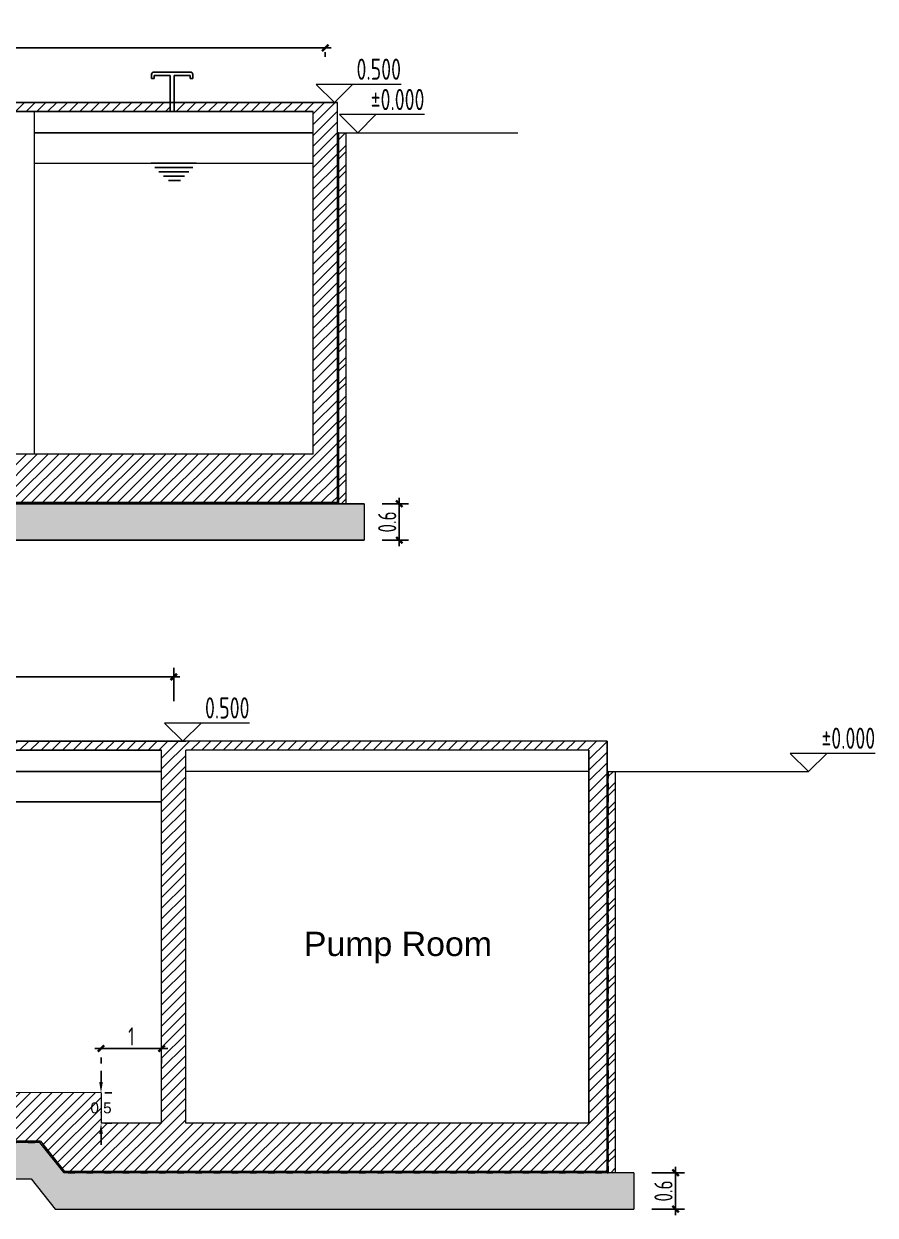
# Model space of a CAD drawing. Header units: metres. Extents: x 64 to 364, y 186 to 335.
# Drawn here: x 349.92 to 363.97, y 235.76 to 255.42 of the extents above; entities that cross this region are included whole.
import ezdxf
from ezdxf.enums import TextEntityAlignment as Align

# ---------------------------------------------------------------- set-up
doc = ezdxf.new("R2010")
doc.units = ezdxf.units.M
doc.header["$MEASUREMENT"] = 0
for name, color, linetype in [('beam', 3, 'Continuous'), ('COLUMNS', 210, 'Continuous'), ('Conc Block', 253, 'Continuous'), ('HATCH', 252, 'Continuous'), ('Isolation', 30, 'Continuous'), ('PC', 8, 'Continuous'), ('RC', 1, 'Continuous'), ('Water', 4, 'Continuous'), ('YQ_AXIS', 3, 'Continuous'), ('YQ_DIM', 3, 'Continuous'), ('YQ_ELEV', 200, 'Continuous')]:
    doc.layers.add(name, color=color, linetype=linetype)
doc.styles.get("Standard").update_dxf_attribs({"font": 'arial.ttf'})
doc.styles.add('YQ_DIM', font='SUPEROS.SHX', dxfattribs={"width": 0.8, "bigfont": 'HZDX.SHX'})
doc.styles.add('YQ_ELEV', font='SUPEROS.SHX', dxfattribs={"width": 0.8, "bigfont": 'HZDX.SHX'})
doc.dimstyles.get("Standard").update_dxf_attribs({"dimtxt": 0.18, "dimasz": 0.18, "dimexe": 0.18, "dimexo": 0.0625, "dimgap": 0.09, "dimtad": 0, "dimtih": 1, "dimtoh": 1, "dimdec": 4, "dimzin": 0, "dimdsep": 46, "dimtxsty": 'Standard', "dimcen": 0.09, "dimadec": 0, "dimazin": 0, "dimtfac": 1, "dimtdec": 4, "dimtofl": 0, "dimtmove": 0, "dimatfit": 3, "dimfxl": 1, "dimtolj": 1, "dimtzin": 0, "dimarcsym": 0})
doc.dimstyles.new('yqm0_100', dxfattribs={"dimscale": 0.1, "dimtxt": 3, "dimasz": 1, "dimexe": 1.5, "dimexo": 3, "dimgap": 0.5, "dimtad": 1, "dimdec": 3, "dimdsep": 46, "dimtxsty": 'YQ_DIM', "dimblk": 'YQTICK', "dimcen": 0, "dimclrd": 256, "dimclre": 256, "dimclrt": 7, "dimadec": 1, "dimazin": 2, "dimtfac": 1, "dimtdec": 4, "dimtix": 1, "dimtmove": 2, "dimatfit": 2, "dimfxl": 1, "dimtolj": 1, "dimtzin": 0, "dimarcsym": 0})

# ---------------------------------------------------------------- blocks, each defined once
blk = doc.blocks.new('*U59')
at = {"layer": 'Isolation'}
blk.add_hatch(color=256, dxfattribs=at).paths.add_polyline_path([(0, 0.02), (0.106, 0.02), (0.106, 0), (0, 0)])
blk.add_lwpolyline([(0.106, 0), (0, 0), (0, 0.02), (0.106, 0.02)], close=True, dxfattribs=at)
blk = doc.blocks.new('*U60')
at = {"layer": 'YQ_AXIS', "color": 0, "linetype": 'ByBlock', "lineweight": -2, "transparency": 16777216}
for p in [(313.269, 236.96), (313.569, 236.96), (313.869, 236.96), (314.169, 236.96), (314.469, 236.96), (314.769, 236.96), (315.069, 236.96), (315.369, 236.96), (315.669, 236.96), (315.969, 236.96), (316.269, 236.96), (316.569, 236.96), (316.869, 236.96), (317.169, 236.96), (317.469, 236.96), (317.769, 236.96), (318.069, 236.96), (318.369, 236.96), (318.669, 236.96), (318.969, 236.96), (319.269, 236.96), (319.569, 236.96), (319.869, 236.96), (320.169, 236.96), (320.469, 236.96), (320.769, 236.96), (321.069, 236.96), (321.369, 236.96), (321.669, 236.96), (321.969, 236.96), (322.269, 236.96), (322.569, 236.96), (322.869, 236.96), (323.169, 236.96), (323.469, 236.96), (323.769, 236.96), (324.069, 236.96), (324.369, 236.96), (324.669, 236.96), (324.969, 236.96), (325.269, 236.96), (325.569, 236.96), (325.869, 236.96), (326.169, 236.96), (326.469, 236.96), (326.769, 236.96), (327.069, 236.96), (327.369, 236.96), (327.669, 236.96), (327.969, 236.96), (328.269, 236.96), (328.569, 236.96), (329.229, 236.46), (329.529, 236.46), (329.829, 236.46), (330.129, 236.46), (330.429, 236.46), (330.729, 236.46), (331.029, 236.46), (331.329, 236.46), (331.629, 236.46), (331.929, 236.46), (332.229, 236.46), (332.529, 236.46), (332.829, 236.46), (333.129, 236.46), (333.429, 236.46), (333.729, 236.46), (334.029, 236.46), (334.329, 236.46), (334.629, 236.46), (334.929, 236.46), (335.229, 236.46), (335.529, 236.46), (335.829, 236.46), (336.129, 236.46), (336.429, 236.46), (336.729, 236.46), (337.029, 236.46), (337.329, 236.46), (337.629, 236.46), (337.929, 236.46)]:
    blk.add_blockref('*U59', p, dxfattribs=at)
at = {"layer": 'YQ_AXIS', "color": 0, "linetype": 'ByBlock', "lineweight": -2, "transparency": 16777216, "rotation": 308.6598082541028}
for p in [(328.828, 236.875), (329.016, 236.641)]:
    blk.add_blockref('*U59', p, dxfattribs=at)
blk = doc.blocks.new('YQTICK')
blk.add_line((-1, 0), (1, 0))
at = {"const_width": 0.4}
blk.add_lwpolyline([(0.53, 0.53), (-0.53, -0.53)], dxfattribs=at)
blk = doc.blocks.new('*D225')
at = {"layer": 'Defpoints', "color": 0, "lineweight": 9, "transparency": 16777216}
for p in [(351.194, 238.563), (351.194, 238.51), (352.194, 238.563)]:
    blk.add_point(p, dxfattribs=at)
at = {"layer": 'YQ_AXIS', "lineweight": -2, "transparency": 16777216}
for p, q in [((352.094, 238.51), (351.294, 238.51)), ((351.194, 238.263), (351.194, 238.36)), ((352.194, 238.263), (352.194, 238.36))]:
    blk.add_line(p, q, dxfattribs=at)
at = {"layer": 'YQ_AXIS', "lineweight": -2, "transparency": 16777216, "xscale": 0.1, "yscale": 0.1, "zscale": 0.1, "rotation": 180}
blk.add_blockref('YQTICK', (351.194, 238.51), dxfattribs=at)
at = {"layer": 'YQ_AXIS', "lineweight": -2, "transparency": 16777216, "xscale": 0.1, "yscale": 0.1, "zscale": 0.1}
blk.add_blockref('YQTICK', (352.194, 238.51), dxfattribs=at)
at = {"layer": 'YQ_AXIS', "color": 7, "lineweight": 9, "transparency": 16777216, "insert": (351.694, 238.71), "char_height": 0.3, "attachment_point": 5, "style": 'YQ_DIM'}
blk.add_mtext('\\A1;1', dxfattribs=at)
blk = doc.blocks.new('*D226')
at = {"layer": 'Defpoints', "color": 0, "lineweight": 9, "transparency": 16777216}
for p in [(351.194, 237.78), (351.194, 237.28), (351.194, 237.28)]:
    blk.add_point(p, dxfattribs=at)
at = {"layer": 'YQ_AXIS', "color": 0, "lineweight": -2, "transparency": 16777216}
for p, q in [((351.194, 237.96), (351.194, 238.14)), ((351.256, 237.78), (351.374, 237.78)), ((351.256, 237.28), (351.374, 237.28)), ((351.194, 237.1), (351.194, 236.92))]:
    blk.add_line(p, q, dxfattribs=at)
at = {"layer": 'YQ_AXIS', "color": 0, "lineweight": 9, "transparency": 16777216}
for points in [[(351.164, 237.96), (351.224, 237.96), (351.194, 237.78)], [(351.164, 237.1), (351.224, 237.1), (351.194, 237.28)]]:
    blk.add_solid(points, dxfattribs=at)
at = {"layer": 'YQ_AXIS', "color": 0, "lineweight": 9, "transparency": 16777216, "insert": (351.194, 237.53), "char_height": 0.18, "attachment_point": 5}
blk.add_mtext('\\A1;0.5', dxfattribs=at)
blk = doc.blocks.new('*U232')
at = {"layer": 'Isolation'}
blk.add_hatch(color=256, dxfattribs=at).paths.add_polyline_path([(-0.01, -0.053), (-0.01, 0.053), (0.01, 0.053), (0.01, -0.053)])
blk.add_lwpolyline([(0.01, 0.053), (0.01, -0.053), (-0.01, -0.053), (-0.01, 0.053)], close=True, dxfattribs=at)
blk = doc.blocks.new('*U233')
at = {"layer": 'HATCH', "color": 0, "linetype": 'ByBlock', "lineweight": -2, "transparency": 16777216}
for p in [(0, 6.014), (0, 5.814), (0, 5.613), (0, 5.413), (0, 5.212), (0, 5.012), (0, 4.811), (0, 4.611), (0, 4.41), (0, 4.21), (0, 4.009), (0, 3.809), (0, 3.608), (0, 3.408), (0, 3.207), (0, 3.007), (0, 2.807), (0, 2.606), (0, 2.406), (0, 2.205), (0, 2.005), (0, 1.804), (0, 1.604), (0, 1.403), (0, 1.203), (0, 1.002), (0, 0.802), (0, 0.601), (0, 0.401), (0, 0.2), (0, 0)]:
    blk.add_blockref('*U232', p, dxfattribs=at)
blk = doc.blocks.new('*U236')
at = {"layer": 'Isolation'}
blk.add_hatch(color=256, dxfattribs=at).paths.add_polyline_path([(0.01, 0.053), (0.01, -0.053), (-0.01, -0.053), (-0.01, 0.053)])
blk.add_lwpolyline([(-0.01, -0.053), (-0.01, 0.053), (0.01, 0.053), (0.01, -0.053)], close=True, dxfattribs=at)
blk = doc.blocks.new('*U237')
at = {"layer": 'HATCH', "color": 0, "linetype": 'ByBlock', "lineweight": -2, "transparency": 16777216}
for p in [(0, 6.514), (0, 6.317), (0, 6.119), (0, 5.922), (0, 5.724), (0, 5.527), (0, 5.33), (0, 5.132), (0, 4.935), (0, 4.737), (0, 4.54), (0, 4.343), (0, 4.145), (0, 3.948), (0, 3.75), (0, 3.553), (0, 3.356), (0, 3.158), (0, 2.961), (0, 2.764), (0, 2.566), (0, 2.369), (0, 2.171), (0, 1.974), (0, 1.777), (0, 1.579), (0, 1.382), (0, 1.184), (0, 0.987), (0, 0.79), (0, 0.592), (0, 0.395), (0, 0.197), (0, 0)]:
    blk.add_blockref('*U236', p, dxfattribs=at)
blk = doc.blocks.new('*D265')
at = {"layer": 'Defpoints', "color": 0, "lineweight": 9, "transparency": 16777216}
for p in [(334.894, 255.25), (354.894, 255.25), (354.894, 255.021)]:
    blk.add_point(p, dxfattribs=at)
at = {"layer": 'YQ_DIM', "lineweight": -2, "transparency": 16777216}
for p, q in [((334.994, 255.021), (354.794, 255.021)), ((334.894, 254.95), (334.894, 254.871)), ((354.894, 254.95), (354.894, 254.871))]:
    blk.add_line(p, q, dxfattribs=at)
at = {"layer": 'YQ_DIM', "lineweight": -2, "transparency": 16777216, "xscale": 0.1, "yscale": 0.1, "zscale": 0.1, "rotation": 180}
blk.add_blockref('YQTICK', (334.894, 255.021), dxfattribs=at)
at = {"layer": 'YQ_DIM', "lineweight": -2, "transparency": 16777216, "xscale": 0.1, "yscale": 0.1, "zscale": 0.1}
blk.add_blockref('YQTICK', (354.894, 255.021), dxfattribs=at)
at = {"layer": 'YQ_DIM', "color": 7, "lineweight": 9, "transparency": 16777216, "insert": (344.894, 255.221), "char_height": 0.3, "attachment_point": 5, "style": 'YQ_DIM'}
blk.add_mtext('\\A1;20', dxfattribs=at)
blk = doc.blocks.new('*D269')
at = {"layer": 'Defpoints', "color": 0, "lineweight": 9, "transparency": 16777216}
for p in [(352.394, 244.642), (334.894, 243.942), (352.394, 243.942)]:
    blk.add_point(p, dxfattribs=at)
at = {"layer": 'YQ_DIM', "lineweight": -2, "transparency": 16777216}
for p, q in [((334.894, 244.242), (334.894, 244.792)), ((352.394, 244.242), (352.394, 244.792)), ((334.994, 244.642), (352.294, 244.642))]:
    blk.add_line(p, q, dxfattribs=at)
at = {"layer": 'YQ_DIM', "lineweight": -2, "transparency": 16777216, "xscale": 0.1, "yscale": 0.1, "zscale": 0.1, "rotation": 180}
blk.add_blockref('YQTICK', (334.894, 244.642), dxfattribs=at)
at = {"layer": 'YQ_DIM', "lineweight": -2, "transparency": 16777216, "xscale": 0.1, "yscale": 0.1, "zscale": 0.1}
blk.add_blockref('YQTICK', (352.394, 244.642), dxfattribs=at)
at = {"layer": 'YQ_DIM', "color": 7, "lineweight": 9, "transparency": 16777216, "insert": (343.644, 244.842), "char_height": 0.3, "attachment_point": 5, "style": 'YQ_DIM'}
blk.add_mtext('\\A1;17.5', dxfattribs=at)
blk = doc.blocks.new('*D278')
at = {"layer": 'Defpoints', "color": 0, "lineweight": 9, "transparency": 16777216}
for p in [(355.534, 247.499), (355.534, 246.899), (356.116, 246.899)]:
    blk.add_point(p, dxfattribs=at)
at = {"layer": 'YQ_DIM', "lineweight": -2, "transparency": 16777216}
for p, q in [((355.834, 247.499), (356.266, 247.499)), ((356.116, 247.399), (356.116, 246.999)), ((355.834, 246.899), (356.266, 246.899))]:
    blk.add_line(p, q, dxfattribs=at)
at = {"layer": 'YQ_DIM', "lineweight": -2, "transparency": 16777216, "xscale": 0.1, "yscale": 0.1, "zscale": 0.1}
for p, rotation in [((356.116, 247.499), 90), ((356.116, 246.899), 270)]:
    blk.add_blockref('YQTICK', p, dxfattribs=dict(at, rotation=rotation))
at = {"layer": 'YQ_DIM', "color": 7, "lineweight": 9, "transparency": 16777216, "insert": (355.916, 247.199), "char_height": 0.3, "attachment_point": 5, "rotation": 90, "style": 'YQ_DIM'}
blk.add_mtext('\\A1;0.6', dxfattribs=at)
blk = doc.blocks.new('*D279')
at = {"layer": 'Defpoints', "color": 0, "lineweight": 9, "transparency": 16777216}
for p in [(359.984, 236.46), (359.984, 235.86), (360.674, 235.86)]:
    blk.add_point(p, dxfattribs=at)
at = {"layer": 'YQ_DIM', "lineweight": -2, "transparency": 16777216}
for p, q in [((360.284, 236.46), (360.824, 236.46)), ((360.674, 236.36), (360.674, 235.96)), ((360.284, 235.86), (360.824, 235.86))]:
    blk.add_line(p, q, dxfattribs=at)
at = {"layer": 'YQ_DIM', "lineweight": -2, "transparency": 16777216, "xscale": 0.1, "yscale": 0.1, "zscale": 0.1}
for p, rotation in [((360.674, 236.46), 90), ((360.674, 235.86), 270)]:
    blk.add_blockref('YQTICK', p, dxfattribs=dict(at, rotation=rotation))
at = {"layer": 'YQ_DIM', "color": 7, "lineweight": 9, "transparency": 16777216, "insert": (360.474, 236.16), "char_height": 0.3, "attachment_point": 5, "rotation": 90, "style": 'YQ_DIM'}
blk.add_mtext('\\A1;0.6', dxfattribs=at)

msp = doc.modelspace()

# ---------------------------------------------------------------- hatches: boundary and pattern name
at = {"layer": 'HATCH', "lineweight": 9}
h = msp.add_hatch(dxfattribs=at)
h.set_pattern_fill('ANSI31', color=256)
h.paths.add_polyline_path([(359.5435, 236.4805), (359.5436, 243.5805), (352.5936, 243.5805), (349.4283, 243.5805), (349.4283, 243.4305), (352.1936, 243.4305), (352.1936, 237.2805), (351.1936, 237.2805), (351.1936, 237.7805), (335.0936, 237.8263), (335.0936, 243.4305), (337.8589, 243.4305), (337.8589, 243.5805), (334.6936, 243.5805), (334.6936, 236.9805), (350.1936, 236.9805), (350.5936, 236.4805)])
h.paths.add_polyline_path([(352.5936, 237.2805), (352.5936, 243.4305), (359.2436, 243.4305), (359.2436, 237.2805)], flags=16)
h.paths.add_polyline_path([(349.3589, 243.4305), (349.3589, 243.5805), (343.6783, 243.5805), (343.6783, 243.4305)], flags=17)
h.paths.add_polyline_path([(337.9283, 243.5805), (337.9283, 243.4305), (343.6089, 243.4305), (343.6089, 243.5805)], flags=17)
h.paths.add_polyline_path([(355.0936, 247.519), (355.0936, 254.119), (352.4033, 254.119), (352.4033, 253.969), (354.6936, 253.969), (354.6936, 248.319), (335.0936, 248.319), (335.0936, 253.969), (337.3839, 253.969), (337.3839, 254.119), (334.6936, 254.119), (334.6936, 247.519), (334.7997, 247.519)])
h.paths.add_polyline_path([(347.4283, 254.119), (347.4283, 253.969), (352.3339, 253.969), (352.3339, 254.119)], flags=17)
h.paths.add_polyline_path([(342.4283, 254.119), (342.4283, 253.969), (347.3589, 253.969), (347.3589, 254.119)], flags=17)
h.paths.add_polyline_path([(337.4533, 254.119), (337.4533, 253.969), (342.3589, 253.969), (342.3589, 254.119)], flags=17)
h.paths.add_polyline_path([(354.3971, 239.8184), (357.7027, 239.8184), (357.7027, 240.6427), (354.3971, 240.6427)], flags=8)
h = msp.add_hatch(dxfattribs=at)
h.set_pattern_fill('ANSI32', color=256, scale=0.6)
h.paths.add_polyline_path([(334.5536, 247.499), (334.6736, 247.499), (334.6736, 247.6051), (334.6736, 253.619), (334.5536, 253.619)])
h.paths.add_polyline_path([(355.2336, 253.619), (355.1136, 253.619), (355.1136, 253.513), (355.1136, 247.499), (355.2336, 247.499)])
h.paths.add_polyline_path([(334.5536, 236.9605), (334.6736, 236.9605), (334.6736, 237.0666), (334.6736, 243.0805), (334.5536, 243.0805)])
h = msp.add_hatch(dxfattribs=at)
h.set_pattern_fill('AR-CONC', color=256)
h.paths.add_polyline_path([(354.8936, 247.499), (354.8406, 247.499), (334.8936, 247.499), (334.8936, 247.199), (354.8936, 247.199)])
h.paths.add_polyline_path([(355.5336, 247.499), (354.8936, 247.499), (354.8936, 247.199), (355.5336, 247.199)])
h.paths.add_polyline_path([(334.8936, 247.499), (334.2536, 247.499), (334.2536, 247.199), (334.8936, 247.199)])
h = msp.add_hatch(dxfattribs=at)
h.set_pattern_fill('AR-CONC', color=256, scale=0.05)
h.set_pattern_definition([(50, (0, 7e-13), (0.3586301, -0.03137607), [0.0375, -0.4125]), (355, (0, 7e-13), (-0.06937567, 0.37609607), [0.03, -0.33]), (100.45144, (0.0299, -0.0026), (0.28925442, 0.34472), [0.0318701, -0.35057106]), (46.1842, (0, 0.1), (0.53362067, -0.08275964), [0.05625, -0.61875]), (96.63564, (0.04447, 0.0931), (0.467331, 0.4870593), [0.0478052, -0.5258569]), (351.18416, (0, 0.1), (0.467331, 0.4870593), [0.045, -0.495]), (21, (0.05, 0.075), (0.29845353, -0.20130945), [0.0375, -0.4125]), (326, (0.05, 0.075), (0.12165767, 0.36257502), [0.03, -0.33]), (71.451445, (0.07487, 0.05822), (0.4201112, 0.16126558), [0.0318701, -0.35057106]), (37.5, (0, 7e-13), (0.006079928, 0.166446927), [0, -0.326, 0, -0.335, 0, -0.33125]), (7.5, (0, 7e-13), (0.13153477, 0.197205856), [0, -0.191, 0, -0.3185, 0, -0.12625]), (327.5, (-0.1115, 7e-13), (0.26691122, -0.011277436), [0, -0.125, 0, -0.39, 0, -0.5175]), (317.5, (-0.1615, 7e-13), (0.29159308, 0.05005249), [0, -0.1625, 0, -0.259, 0, -0.3675])])
h.paths.add_polyline_path([(355.5336, 247.499), (354.8936, 247.499), (354.8936, 246.899), (355.5336, 246.899)])
h.paths.add_polyline_path([(354.8936, 247.499), (354.8406, 247.499), (334.8936, 247.499), (334.8936, 246.899), (354.8936, 246.899)])
h.paths.add_polyline_path([(334.8936, 247.499), (334.2536, 247.499), (334.2536, 246.899), (334.8936, 246.899)])
h = msp.add_hatch(dxfattribs=at)
h.set_pattern_fill('ANSI32', color=256, scale=0.6)
h.paths.add_polyline_path([(359.6835, 243.0805), (359.5635, 243.0805), (359.5635, 242.9745), (359.5635, 236.4605), (359.6835, 236.4605)])
h = msp.add_hatch(dxfattribs=at)
h.set_pattern_fill('AR-CONC', color=256, scale=0.05)
h.set_pattern_definition([(50, (21.4242, 0), (0.3586301, -0.03137607), [0.0375, -0.4125]), (355, (21.4242, 0), (-0.06937567, 0.37609607), [0.03, -0.33]), (100.45144, (21.4541, -0.0026), (0.28925442, 0.34472), [0.0318701, -0.35057106]), (46.1842, (21.4242, 0.1), (0.53362067, -0.08275964), [0.05625, -0.61875]), (96.63564, (21.46867, 0.0931), (0.467331, 0.4870593), [0.0478052, -0.5258569]), (351.18416, (21.4242, 0.1), (0.467331, 0.4870593), [0.045, -0.495]), (21, (21.4742, 0.075), (0.29845353, -0.20130945), [0.0375, -0.4125]), (326, (21.4742, 0.075), (0.12165767, 0.36257502), [0.03, -0.33]), (71.45144, (21.49907, 0.05822), (0.4201112, 0.16126558), [0.0318701, -0.35057106]), (37.5, (21.4242, 0), (0.006079928, 0.166446927), [0, -0.326, 0, -0.335, 0, -0.33125]), (7.5, (21.4242, 0), (0.13153477, 0.197205856), [0, -0.191, 0, -0.3185, 0, -0.12625]), (327.5, (21.3127, 0), (0.26691122, -0.011277436), [0, -0.125, 0, -0.39, 0, -0.5175]), (317.5, (21.2627, 0), (0.29159308, 0.05005249), [0, -0.1625, 0, -0.259, 0, -0.3675])])
h.paths.add_polyline_path([(334.8936, 236.9605), (334.8936, 236.3605), (350.0398, 236.3605), (350.4398, 235.8605), (352.3936, 235.8605), (352.3936, 236.4605), (350.584, 236.4605), (350.184, 236.9605)])
h.paths.add_polyline_path([(334.6936, 236.3605), (334.8936, 236.3605), (334.8936, 236.9605), (334.6936, 236.9605), (334.2536, 236.9605), (334.2536, 236.3605)])
h.paths.add_polyline_path([(359.5435, 235.8605), (359.9835, 235.8605), (359.9835, 236.4605), (359.5435, 236.4605), (352.3936, 236.4605), (352.3936, 235.8605)])
at = {"layer": 'Isolation'}
for points in [[(349.9686, 247.519), (350.0747, 247.519), (350.0747, 247.499), (349.9686, 247.499)], [(350.1716, 247.519), (350.2777, 247.519), (350.2777, 247.499), (350.1716, 247.499)], [(350.3746, 247.519), (350.4807, 247.519), (350.4807, 247.499), (350.3746, 247.499)], [(350.5776, 247.519), (350.6837, 247.519), (350.6837, 247.499), (350.5776, 247.499)], [(350.7806, 247.519), (350.8867, 247.519), (350.8867, 247.499), (350.7806, 247.499)], [(350.9836, 247.519), (351.0897, 247.519), (351.0897, 247.499), (350.9836, 247.499)], [(351.1866, 247.519), (351.2927, 247.519), (351.2927, 247.499), (351.1866, 247.499)], [(351.3896, 247.519), (351.4957, 247.519), (351.4957, 247.499), (351.3896, 247.499)], [(351.5926, 247.519), (351.6987, 247.519), (351.6987, 247.499), (351.5926, 247.499)], [(351.7956, 247.519), (351.9017, 247.519), (351.9017, 247.499), (351.7956, 247.499)], [(351.9986, 247.519), (352.1047, 247.519), (352.1047, 247.499), (351.9986, 247.499)], [(352.2016, 247.519), (352.3077, 247.519), (352.3077, 247.499), (352.2016, 247.499)], [(352.4046, 247.519), (352.5107, 247.519), (352.5107, 247.499), (352.4046, 247.499)], [(352.6076, 247.519), (352.7137, 247.519), (352.7137, 247.499), (352.6076, 247.499)], [(352.8106, 247.519), (352.9167, 247.519), (352.9167, 247.499), (352.8106, 247.499)], [(353.0136, 247.519), (353.1197, 247.519), (353.1197, 247.499), (353.0136, 247.499)], [(353.2166, 247.519), (353.3227, 247.519), (353.3227, 247.499), (353.2166, 247.499)], [(353.4196, 247.519), (353.5257, 247.519), (353.5257, 247.499), (353.4196, 247.499)], [(353.6226, 247.519), (353.7287, 247.519), (353.7287, 247.499), (353.6226, 247.499)], [(353.8256, 247.519), (353.9317, 247.519), (353.9317, 247.499), (353.8256, 247.499)], [(354.0286, 247.519), (354.1347, 247.519), (354.1347, 247.499), (354.0286, 247.499)], [(354.2316, 247.519), (354.3377, 247.519), (354.3377, 247.499), (354.2316, 247.499)], [(354.4346, 247.519), (354.5407, 247.519), (354.5407, 247.499), (354.4346, 247.499)], [(354.6376, 247.519), (354.7437, 247.519), (354.7437, 247.499), (354.6376, 247.499)], [(354.8406, 247.519), (354.9467, 247.519), (354.9467, 247.499), (354.8406, 247.499)]]:
    msp.add_hatch(color=256, dxfattribs=at).paths.add_polyline_path(points)

# ---------------------------------------------------------------- linework, layer by layer
for p, q in [((352.0279, 254.5161), (352.0279, 254.5808)), ((352.0696, 254.5645), (352.0696, 254.5161)), ((352.3339, 254.5645), (352.0696, 254.5645)), ((352.0699, 254.6228), (352.3686, 254.6228)), ((352.3339, 254.5645), (352.3339, 253.969)), ((352.6673, 254.6228), (352.3686, 254.6228)), ((352.4033, 254.5645), (352.4033, 253.969)), ((352.4033, 254.5645), (352.6675, 254.5645)), ((352.6675, 254.5645), (352.6675, 254.5161)), ((352.7093, 254.5161), (352.7093, 254.5808)), ((352.0696, 254.5161), (352.0279, 254.5161)), ((352.6675, 254.5161), (352.7093, 254.5161))]:
    msp.add_line(p, q)
at = {"lineweight": 9}
for p, q in [((355.0936, 253.619), (358.0721, 253.619)), ((359.5436, 243.0805), (362.8674, 243.0805))]:
    msp.add_line(p, q, dxfattribs=at)
for centre, start, end in [((352.0699, 254.5808), 90, 180), ((352.6673, 254.5808), 0, 90)]:
    msp.add_arc(centre, 0.042, start, end)
at = {"layer": 'beam'}
for p, q in [((350.0936, 253.619), (354.6936, 253.619)), ((346.5936, 243.0805), (352.1936, 243.0805))]:
    msp.add_line(p, q, dxfattribs=at)
at = {"layer": 'beam', "lineweight": 9}
msp.add_line((359.2436, 243.0805), (352.5936, 243.0805), dxfattribs=at)
at = {"layer": 'COLUMNS', "lineweight": 9}
msp.add_line((350.0936, 248.319), (350.0936, 253.969), dxfattribs=at)
at = {"layer": 'Conc Block', "lineweight": 9}
for p, q in [((355.1136, 253.619), (355.1136, 247.499)), ((355.2336, 253.619), (355.2336, 247.499))]:
    msp.add_line(p, q, dxfattribs=at)
at = {"layer": 'HATCH', "lineweight": 9}
for p, q in [((355.5336, 247.499), (355.5336, 246.899)), ((359.5635, 236.4605), (359.5635, 243.0805)), ((359.6835, 236.4605), (359.6835, 243.0805))]:
    msp.add_line(p, q, dxfattribs=at)
at = {"layer": 'Isolation'}
for points in [[(350.0747, 247.499), (349.9686, 247.499), (349.9686, 247.519), (350.0747, 247.519)], [(350.2777, 247.499), (350.1716, 247.499), (350.1716, 247.519), (350.2777, 247.519)], [(350.4807, 247.499), (350.3746, 247.499), (350.3746, 247.519), (350.4807, 247.519)], [(350.6837, 247.499), (350.5776, 247.499), (350.5776, 247.519), (350.6837, 247.519)], [(350.8867, 247.499), (350.7806, 247.499), (350.7806, 247.519), (350.8867, 247.519)], [(351.0897, 247.499), (350.9836, 247.499), (350.9836, 247.519), (351.0897, 247.519)], [(351.2927, 247.499), (351.1866, 247.499), (351.1866, 247.519), (351.2927, 247.519)], [(351.4957, 247.499), (351.3896, 247.499), (351.3896, 247.519), (351.4957, 247.519)], [(351.6987, 247.499), (351.5926, 247.499), (351.5926, 247.519), (351.6987, 247.519)], [(351.9017, 247.499), (351.7956, 247.499), (351.7956, 247.519), (351.9017, 247.519)], [(352.1047, 247.499), (351.9986, 247.499), (351.9986, 247.519), (352.1047, 247.519)], [(352.3077, 247.499), (352.2016, 247.499), (352.2016, 247.519), (352.3077, 247.519)], [(352.5107, 247.499), (352.4046, 247.499), (352.4046, 247.519), (352.5107, 247.519)], [(352.7137, 247.499), (352.6076, 247.499), (352.6076, 247.519), (352.7137, 247.519)], [(352.9167, 247.499), (352.8106, 247.499), (352.8106, 247.519), (352.9167, 247.519)], [(353.1197, 247.499), (353.0136, 247.499), (353.0136, 247.519), (353.1197, 247.519)], [(353.3227, 247.499), (353.2166, 247.499), (353.2166, 247.519), (353.3227, 247.519)], [(353.5257, 247.499), (353.4196, 247.499), (353.4196, 247.519), (353.5257, 247.519)], [(353.7287, 247.499), (353.6226, 247.499), (353.6226, 247.519), (353.7287, 247.519)], [(353.9317, 247.499), (353.8256, 247.499), (353.8256, 247.519), (353.9317, 247.519)], [(354.1347, 247.499), (354.0286, 247.499), (354.0286, 247.519), (354.1347, 247.519)], [(354.3377, 247.499), (354.2316, 247.499), (354.2316, 247.519), (354.3377, 247.519)], [(354.5407, 247.499), (354.4346, 247.499), (354.4346, 247.519), (354.5407, 247.519)], [(354.7437, 247.499), (354.6376, 247.499), (354.6376, 247.519), (354.7437, 247.519)], [(354.9467, 247.499), (354.8406, 247.499), (354.8406, 247.519), (354.9467, 247.519)]]:
    msp.add_lwpolyline(points, close=True, dxfattribs=at)
at = {"layer": 'PC'}
for p, q in [((355.5336, 247.499), (334.2536, 247.499)), ((355.5336, 246.899), (334.2536, 246.899))]:
    msp.add_line(p, q, dxfattribs=at)
at = {"layer": 'PC', "lineweight": 9}
msp.add_line((359.9835, 236.4605), (359.9835, 235.8605), dxfattribs=at)
for points in [[(359.9835, 236.4605), (359.5435, 236.4605), (350.584, 236.4605), (350.184, 236.9605), (334.6936, 236.9605), (334.2536, 236.9605)], [(334.2536, 236.3605), (334.6936, 236.3605), (350.0398, 236.3605), (350.4398, 235.8605), (359.5435, 235.8605), (359.9835, 235.8605)]]:
    msp.add_lwpolyline(points, dxfattribs=at)
at = {"layer": 'RC'}
for p, q in [((334.6936, 254.119), (355.0936, 254.119)), ((335.0936, 253.969), (354.6936, 253.969)), ((334.6936, 243.5805), (352.5936, 243.5805)), ((359.5436, 243.5805), (359.5435, 236.4805)), ((335.0936, 243.4305), (352.1936, 243.4305)), ((359.2436, 243.4305), (359.2436, 237.2805))]:
    msp.add_line(p, q, dxfattribs=at)
at = {"layer": 'RC', "lineweight": 9}
for p, q in [((355.0936, 247.519), (355.0936, 254.119)), ((354.6936, 248.319), (354.6936, 253.969)), ((354.6936, 248.319), (335.0936, 248.319)), ((355.0936, 247.519), (334.6936, 247.519)), ((352.1936, 243.5805), (352.1936, 243.5805)), ((359.5436, 243.5805), (352.5936, 243.5805)), ((352.5936, 243.5805), (352.5936, 243.5805)), ((352.1936, 237.2805), (352.1936, 243.4305)), ((352.5936, 237.2805), (352.5936, 243.4305)), ((359.2436, 243.4305), (352.5936, 243.4305)), ((351.1936, 237.7805), (335.0936, 237.8263)), ((351.1936, 237.7805), (351.1936, 237.2805)), ((352.1936, 237.2805), (351.1936, 237.2805)), ((359.2436, 237.2805), (352.5936, 237.2805)), ((350.1936, 236.9805), (334.6936, 236.9805)), ((350.1936, 236.9805), (350.5936, 236.4805)), ((359.5435, 236.4805), (350.5936, 236.4805))]:
    msp.add_line(p, q, dxfattribs=at)
at = {"layer": 'Water', "lineweight": 9}
msp.add_line((350.0936, 253.119), (354.6936, 253.119), dxfattribs=at)
at = {"layer": 'Water', "lineweight": -3}
for p, q in [((352.0192, 253.119), (352.7712, 253.119)), ((352.0192, 253.119), (352.7712, 253.119)), ((352.0838, 253.0472), (352.707, 253.0472)), ((352.0838, 253.0472), (352.707, 253.0472)), ((352.1484, 252.9753), (352.6429, 252.9753)), ((352.1484, 252.9753), (352.6429, 252.9753)), ((352.2233, 252.9035), (352.5714, 252.9035)), ((352.3093, 252.8316), (352.5038, 252.8316))]:
    msp.add_line(p, q, dxfattribs=at)
at = {"layer": 'Water'}
msp.add_line((346.5936, 242.5805), (352.1936, 242.5805), dxfattribs=at)
at = {"layer": 'YQ_ELEV', "lineweight": 9}
for points in [[(356.1436, 254.419), (354.7436, 254.419), (355.0436, 254.119), (355.3436, 254.419)], [(356.5304, 253.919), (355.1304, 253.919), (355.4304, 253.619), (355.7304, 253.919)], [(353.6436, 243.8805), (352.2436, 243.8805), (352.5436, 243.5805), (352.8436, 243.8805)], [(363.9674, 243.3805), (362.5674, 243.3805), (362.8674, 243.0805), (363.1674, 243.3805)]]:
    msp.add_lwpolyline(points, dxfattribs=at)

# ---------------------------------------------------------------- block references
at = {"layer": 'HATCH', "lineweight": 9}
for name, p in [('*U233', (355.1036, 247.5521)), ('*U237', (359.5535, 236.5135))]:
    msp.add_blockref(name, p, dxfattribs=at)
at = {"layer": 'YQ_AXIS', "lineweight": 9}
msp.add_blockref('*U60', (21.4242, 0), dxfattribs=at)

# ---------------------------------------------------------------- texts
at = {"lineweight": 9, "insert": (354.5402, 240.4368), "char_height": 0.4, "attachment_point": 1}
msp.add_mtext_dynamic_manual_height_columns('Pump Room', width=6.824877, gutter_width=1, heights=[0], dxfattribs=at)
at = {"layer": 'YQ_ELEV', "color": 7, "lineweight": 9, "style": 'YQ_ELEV', "width": 0.8}
for s, p in [('0.500', (356.1436, 254.669)), ('%%p0.000', (356.5304, 254.169)), ('0.500', (353.6436, 244.1305)), ('%%p0.000', (363.9674, 243.6305))]:
    msp.add_text(s, height=0.35, dxfattribs=at).set_placement(p, align=Align.MIDDLE_RIGHT)

# ---------------------------------------------------------------- dimensions: what is measured, and where the dimension line sits
at = {"layer": 'YQ_AXIS', "lineweight": 9}
dim = msp.add_linear_dim(base=(351.1936, 238.5095), p1=(352.1936, 238.5629), p2=(351.1936, 238.5629), dimstyle='yqm0_100', dxfattribs=at)
dim.commit()
dim.dimension.update_dxf_attribs({"geometry": '*D225', "text_midpoint": (351.6936, 238.7095)})
dim = msp.add_linear_dim(base=(351.1936, 237.2805), p1=(351.1936, 237.7805), p2=(351.1936, 237.2805), angle=90, dimstyle='Standard', override={"dimdec": 1}, dxfattribs=at)
dim.commit()
dim.dimension.update_dxf_attribs({"geometry": '*D226', "text_midpoint": (351.1936, 237.5305)})
at = {"layer": 'YQ_DIM', "lineweight": 9}
for base, p1, p2, picture, middle in [((354.8936, 255.0209), (334.8936, 255.2498), (354.8936, 255.2498), '*D265', (344.8936, 255.2209)), ((352.3936, 244.6417), (334.8936, 243.9418), (352.3936, 243.9418), '*D269', (343.6436, 244.8417))]:
    dim = msp.add_linear_dim(base=base, p1=p1, p2=p2, dimstyle='yqm0_100', dxfattribs=at)
    dim.commit()
    dim.dimension.update_dxf_attribs({"geometry": picture, "text_midpoint": middle})
for base, p1, p2, picture, middle in [((356.1155, 246.899), (355.5336, 247.499), (355.5336, 246.899), '*D278', (355.9155, 247.199)), ((360.6738, 235.8605), (359.9835, 236.4605), (359.9835, 235.8605), '*D279', (360.4738, 236.1605))]:
    dim = msp.add_linear_dim(base=base, p1=p1, p2=p2, angle=90, dimstyle='yqm0_100', dxfattribs=at)
    dim.commit()
    dim.dimension.update_dxf_attribs({"geometry": picture, "text_midpoint": middle})

doc.saveas('drawing.dxf')
